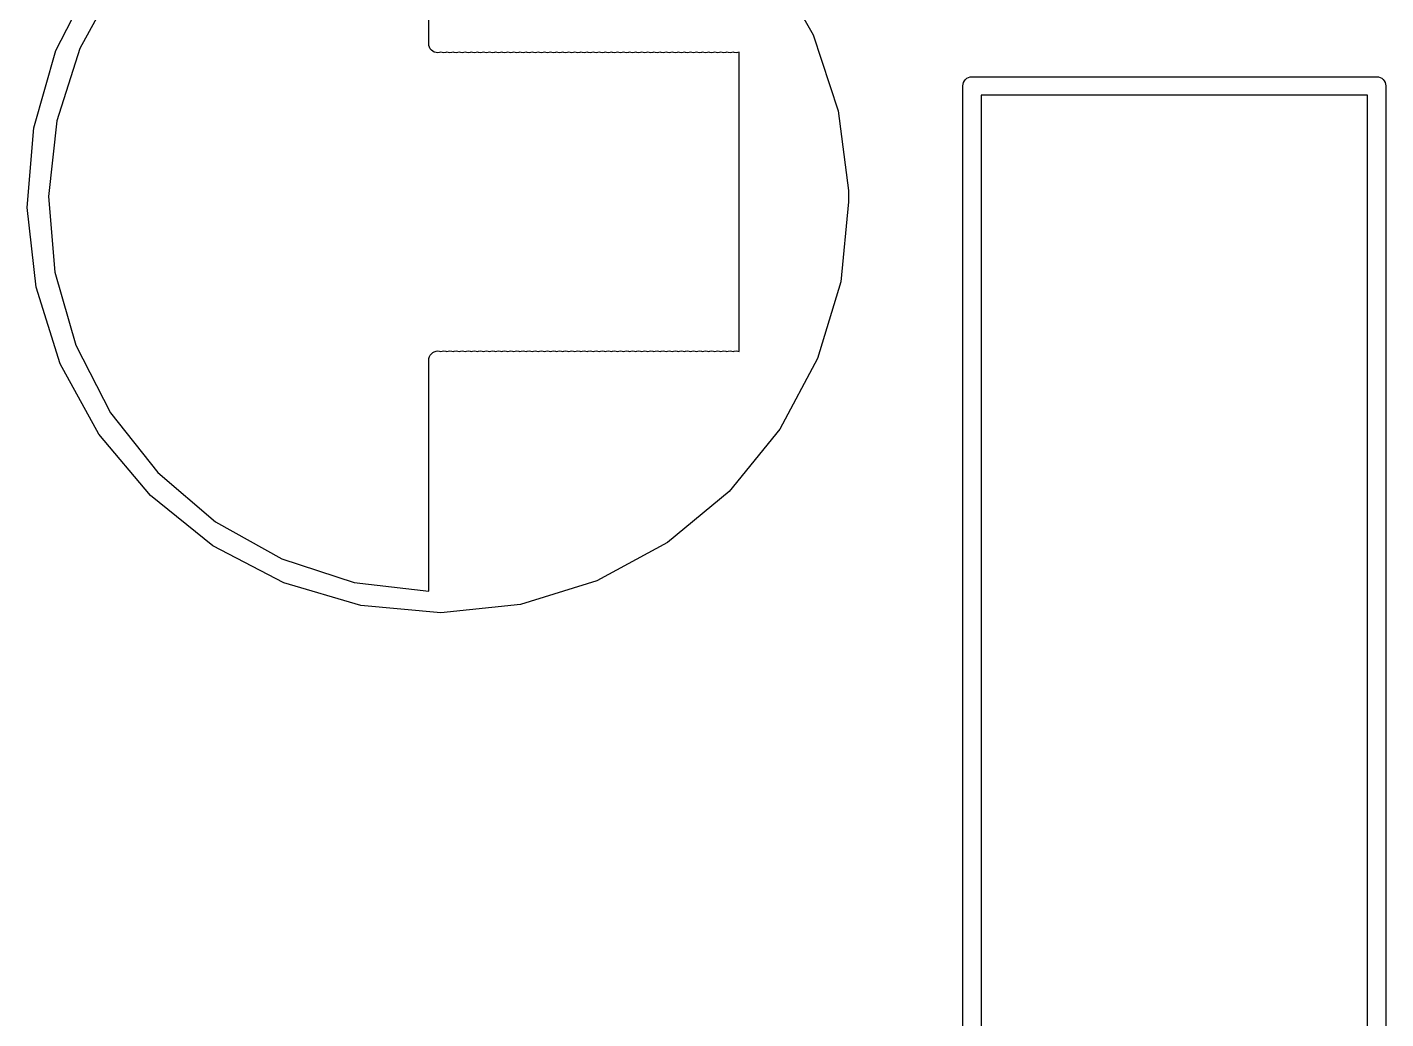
# Model space of a CAD drawing. Extents: x 37.5 to 124, y -108.8 to -35.9.
# Drawn here: x 89.74 to 98.67, y -57.44 to -50.92 of the extents above; entities that cross this region are included whole.
import ezdxf

# ---------------------------------------------------------------- set-up
doc = ezdxf.new("R2010")
doc.units = 0
doc.header["$MEASUREMENT"] = 0
doc.layers.add('BLACK', color=7, linetype='CONTINUOUS')

msp = doc.modelspace()

# ---------------------------------------------------------------- linework, layer by layer
at = {"layer": 'BLACK', "linetype": 'CONTINUOUS'}
for p, q in [((92.38, -51.0329), (92.38, -49.5171)), ((94.6463, -50.5136), (94.9066, -50.9718)), ((90.3277, -50.6237), (90.087, -51.0615)), ((89.9296, -51.0761), (90.1464, -50.6542)), ((94.9066, -50.9718), (95.0729, -51.4718)), ((89.7844, -51.5826), (89.9296, -51.0761)), ((90.087, -51.0615), (89.9359, -51.5377)), ((92.3809, -51.0418), (92.38, -51.0329)), ((92.3843, -51.0531), (92.3809, -51.0418)), ((92.3899, -51.0635), (92.3843, -51.0531)), ((92.3974, -51.0726), (92.3899, -51.0635)), ((92.4065, -51.0801), (92.3974, -51.0726)), ((92.4169, -51.0857), (92.4065, -51.0801)), ((92.4282, -51.0891), (92.4169, -51.0857)), ((92.44, -51.0903), (92.4282, -51.0891)), ((92.4518, -51.0891), (92.44, -51.0903)), ((92.46, -51.0866), (92.4518, -51.0891)), ((92.4682, -51.0891), (92.46, -51.0866)), ((92.48, -51.0903), (92.4682, -51.0891)), ((92.4918, -51.0891), (92.48, -51.0903)), ((92.5, -51.0866), (92.4918, -51.0891)), ((92.5082, -51.0891), (92.5, -51.0866)), ((92.52, -51.0903), (92.5082, -51.0891)), ((92.5318, -51.0891), (92.52, -51.0903)), ((92.54, -51.0866), (92.5318, -51.0891)), ((92.5482, -51.0891), (92.54, -51.0866)), ((92.56, -51.0903), (92.5482, -51.0891)), ((92.5718, -51.0891), (92.56, -51.0903)), ((92.58, -51.0866), (92.5718, -51.0891)), ((92.5882, -51.0891), (92.58, -51.0866)), ((92.6, -51.0903), (92.5882, -51.0891)), ((92.6118, -51.0891), (92.6, -51.0903)), ((92.62, -51.0866), (92.6118, -51.0891)), ((92.6282, -51.0891), (92.62, -51.0866)), ((92.64, -51.0903), (92.6282, -51.0891)), ((92.6518, -51.0891), (92.64, -51.0903)), ((92.66, -51.0866), (92.6518, -51.0891)), ((92.6682, -51.0891), (92.66, -51.0866)), ((92.68, -51.0903), (92.6682, -51.0891)), ((92.6918, -51.0891), (92.68, -51.0903)), ((92.7, -51.0866), (92.6918, -51.0891)), ((92.7082, -51.0891), (92.7, -51.0866)), ((92.72, -51.0903), (92.7082, -51.0891)), ((92.7318, -51.0891), (92.72, -51.0903)), ((92.74, -51.0866), (92.7318, -51.0891)), ((92.7482, -51.0891), (92.74, -51.0866)), ((92.76, -51.0903), (92.7482, -51.0891)), ((92.7718, -51.0891), (92.76, -51.0903)), ((92.78, -51.0866), (92.7718, -51.0891)), ((92.7882, -51.0891), (92.78, -51.0866)), ((92.8, -51.0903), (92.7882, -51.0891)), ((92.8118, -51.0891), (92.8, -51.0903)), ((92.82, -51.0866), (92.8118, -51.0891)), ((92.8282, -51.0891), (92.82, -51.0866)), ((92.84, -51.0903), (92.8282, -51.0891)), ((92.8518, -51.0891), (92.84, -51.0903)), ((92.86, -51.0866), (92.8518, -51.0891)), ((92.8682, -51.0891), (92.86, -51.0866)), ((92.88, -51.0903), (92.8682, -51.0891)), ((92.8918, -51.0891), (92.88, -51.0903)), ((92.9, -51.0866), (92.8918, -51.0891)), ((92.9082, -51.0891), (92.9, -51.0866)), ((92.92, -51.0903), (92.9082, -51.0891)), ((92.9318, -51.0891), (92.92, -51.0903)), ((92.94, -51.0866), (92.9318, -51.0891)), ((92.9482, -51.0891), (92.94, -51.0866)), ((92.96, -51.0903), (92.9482, -51.0891)), ((92.9718, -51.0891), (92.96, -51.0903)), ((92.98, -51.0866), (92.9718, -51.0891)), ((92.9882, -51.0891), (92.98, -51.0866)), ((93, -51.0903), (92.9882, -51.0891)), ((93.0118, -51.0891), (93, -51.0903)), ((93.02, -51.0866), (93.0118, -51.0891)), ((93.0282, -51.0891), (93.02, -51.0866)), ((93.04, -51.0903), (93.0282, -51.0891)), ((93.0518, -51.0891), (93.04, -51.0903)), ((93.06, -51.0866), (93.0518, -51.0891)), ((93.0682, -51.0891), (93.06, -51.0866)), ((93.08, -51.0903), (93.0682, -51.0891)), ((93.0918, -51.0891), (93.08, -51.0903)), ((93.1, -51.0866), (93.0918, -51.0891)), ((93.1082, -51.0891), (93.1, -51.0866)), ((93.12, -51.0903), (93.1082, -51.0891)), ((93.1318, -51.0891), (93.12, -51.0903)), ((93.1405, -51.0865), (93.1318, -51.0891)), ((93.1492, -51.0891), (93.1405, -51.0865)), ((93.161, -51.0903), (93.1492, -51.0891)), ((93.1728, -51.0891), (93.161, -51.0903)), ((93.181, -51.0866), (93.1728, -51.0891)), ((93.1892, -51.0891), (93.181, -51.0866)), ((93.201, -51.0903), (93.1892, -51.0891)), ((93.2128, -51.0891), (93.201, -51.0903)), ((93.221, -51.0866), (93.2128, -51.0891)), ((93.2292, -51.0891), (93.221, -51.0866)), ((93.241, -51.0903), (93.2292, -51.0891)), ((93.2528, -51.0891), (93.241, -51.0903)), ((93.261, -51.0866), (93.2528, -51.0891)), ((93.2692, -51.0891), (93.261, -51.0866)), ((93.281, -51.0903), (93.2692, -51.0891)), ((93.2928, -51.0891), (93.281, -51.0903)), ((93.301, -51.0866), (93.2928, -51.0891)), ((93.3092, -51.0891), (93.301, -51.0866)), ((93.321, -51.0903), (93.3092, -51.0891)), ((93.3328, -51.0891), (93.321, -51.0903)), ((93.341, -51.0866), (93.3328, -51.0891)), ((93.3492, -51.0891), (93.341, -51.0866)), ((93.361, -51.0903), (93.3492, -51.0891)), ((93.3728, -51.0891), (93.361, -51.0903)), ((93.381, -51.0866), (93.3728, -51.0891)), ((93.3892, -51.0891), (93.381, -51.0866)), ((93.401, -51.0903), (93.3892, -51.0891)), ((93.4128, -51.0891), (93.401, -51.0903)), ((93.421, -51.0866), (93.4128, -51.0891)), ((93.4292, -51.0891), (93.421, -51.0866)), ((93.441, -51.0903), (93.4292, -51.0891)), ((93.4528, -51.0891), (93.441, -51.0903)), ((93.461, -51.0866), (93.4528, -51.0891)), ((93.4692, -51.0891), (93.461, -51.0866)), ((93.481, -51.0903), (93.4692, -51.0891)), ((93.4928, -51.0891), (93.481, -51.0903)), ((93.501, -51.0866), (93.4928, -51.0891)), ((93.5092, -51.0891), (93.501, -51.0866)), ((93.521, -51.0903), (93.5092, -51.0891)), ((93.5328, -51.0891), (93.521, -51.0903)), ((93.541, -51.0866), (93.5328, -51.0891)), ((93.5492, -51.0891), (93.541, -51.0866)), ((93.561, -51.0903), (93.5492, -51.0891)), ((93.5728, -51.0891), (93.561, -51.0903)), ((93.581, -51.0866), (93.5728, -51.0891)), ((93.5892, -51.0891), (93.581, -51.0866)), ((93.601, -51.0903), (93.5892, -51.0891)), ((93.6128, -51.0891), (93.601, -51.0903)), ((93.621, -51.0866), (93.6128, -51.0891)), ((93.6292, -51.0891), (93.621, -51.0866)), ((93.641, -51.0903), (93.6292, -51.0891)), ((93.6528, -51.0891), (93.641, -51.0903)), ((93.661, -51.0866), (93.6528, -51.0891)), ((93.6692, -51.0891), (93.661, -51.0866)), ((93.681, -51.0903), (93.6692, -51.0891)), ((93.6928, -51.0891), (93.681, -51.0903)), ((93.701, -51.0866), (93.6928, -51.0891)), ((93.7092, -51.0891), (93.701, -51.0866)), ((93.721, -51.0903), (93.7092, -51.0891)), ((93.7328, -51.0891), (93.721, -51.0903)), ((93.741, -51.0866), (93.7328, -51.0891)), ((93.7492, -51.0891), (93.741, -51.0866)), ((93.761, -51.0903), (93.7492, -51.0891)), ((93.7728, -51.0891), (93.761, -51.0903)), ((93.781, -51.0866), (93.7728, -51.0891)), ((93.7892, -51.0891), (93.781, -51.0866)), ((93.801, -51.0903), (93.7892, -51.0891)), ((93.8128, -51.0891), (93.801, -51.0903)), ((93.821, -51.0866), (93.8128, -51.0891)), ((93.8292, -51.0891), (93.821, -51.0866)), ((93.841, -51.0903), (93.8292, -51.0891)), ((93.8528, -51.0891), (93.841, -51.0903)), ((93.861, -51.0866), (93.8528, -51.0891)), ((93.8692, -51.0891), (93.861, -51.0866)), ((93.881, -51.0903), (93.8692, -51.0891)), ((93.8928, -51.0891), (93.881, -51.0903)), ((93.901, -51.0866), (93.8928, -51.0891)), ((93.9092, -51.0891), (93.901, -51.0866)), ((93.921, -51.0903), (93.9092, -51.0891)), ((93.9328, -51.0891), (93.921, -51.0903)), ((93.941, -51.0866), (93.9328, -51.0891)), ((93.9492, -51.0891), (93.941, -51.0866)), ((93.961, -51.0903), (93.9492, -51.0891)), ((93.9728, -51.0891), (93.961, -51.0903)), ((93.981, -51.0866), (93.9728, -51.0891)), ((93.9892, -51.0891), (93.981, -51.0866)), ((94.001, -51.0903), (93.9892, -51.0891)), ((94.0128, -51.0891), (94.001, -51.0903)), ((94.021, -51.0866), (94.0128, -51.0891)), ((94.0292, -51.0891), (94.021, -51.0866)), ((94.041, -51.0903), (94.0292, -51.0891)), ((94.0528, -51.0891), (94.041, -51.0903)), ((94.061, -51.0866), (94.0528, -51.0891)), ((94.0692, -51.0891), (94.061, -51.0866)), ((94.081, -51.0903), (94.0692, -51.0891)), ((94.0928, -51.0891), (94.081, -51.0903)), ((94.101, -51.0866), (94.0928, -51.0891)), ((94.1092, -51.0891), (94.101, -51.0866)), ((94.121, -51.0903), (94.1092, -51.0891)), ((94.1328, -51.0891), (94.121, -51.0903)), ((94.141, -51.0866), (94.1328, -51.0891)), ((94.1492, -51.0891), (94.141, -51.0866)), ((94.161, -51.0903), (94.1492, -51.0891)), ((94.1728, -51.0891), (94.161, -51.0903)), ((94.181, -51.0866), (94.1728, -51.0891)), ((94.1892, -51.0891), (94.181, -51.0866)), ((94.201, -51.0903), (94.1892, -51.0891)), ((94.2128, -51.0891), (94.201, -51.0903)), ((94.221, -51.0866), (94.2128, -51.0891)), ((94.2292, -51.0891), (94.221, -51.0866)), ((94.241, -51.0903), (94.2292, -51.0891)), ((94.2528, -51.0891), (94.241, -51.0903)), ((94.261, -51.0866), (94.2528, -51.0891)), ((94.2692, -51.0891), (94.261, -51.0866)), ((94.281, -51.0903), (94.2692, -51.0891)), ((94.2928, -51.0891), (94.281, -51.0903)), ((94.301, -51.0866), (94.2928, -51.0891)), ((94.3092, -51.0891), (94.301, -51.0866)), ((94.321, -51.0903), (94.3092, -51.0891)), ((94.3328, -51.0891), (94.321, -51.0903)), ((94.341, -51.0866), (94.3328, -51.0891)), ((94.3492, -51.0891), (94.341, -51.0866)), ((94.361, -51.0903), (94.3492, -51.0891)), ((94.3728, -51.0891), (94.361, -51.0903)), ((94.381, -51.0866), (94.3728, -51.0891)), ((94.3892, -51.0891), (94.381, -51.0866)), ((94.401, -51.0903), (94.3892, -51.0891)), ((94.4128, -51.0891), (94.401, -51.0903)), ((94.421, -51.0866), (94.4128, -51.0891)), ((94.421, -53.0534), (94.421, -51.0866)), ((95.9019, -51.2745), (95.9094, -51.2654)), ((95.9094, -51.2654), (95.9185, -51.2579)), ((95.9185, -51.2579), (95.9289, -51.2523)), ((95.9289, -51.2523), (95.9402, -51.2489)), ((95.9402, -51.2489), (95.9491, -51.248)), ((95.9491, -51.248), (95.952, -51.2477)), ((95.952, -51.2477), (95.9549, -51.248)), ((95.9549, -51.248), (98.6091, -51.248)), ((98.6091, -51.248), (98.612, -51.2477)), ((98.612, -51.2477), (98.6149, -51.248)), ((98.6149, -51.248), (98.6149, -51.248)), ((98.6149, -51.248), (98.6238, -51.2489)), ((98.6238, -51.2489), (98.6351, -51.2523)), ((98.6351, -51.2523), (98.6455, -51.2579)), ((98.6455, -51.2579), (98.6546, -51.2654)), ((98.6546, -51.2654), (98.6621, -51.2745)), ((95.8917, -51.308), (95.8929, -51.2962)), ((95.892, -51.3109), (95.8917, -51.308)), ((95.892, -64.065), (95.892, -51.3109)), ((95.8929, -51.2962), (95.8963, -51.2849)), ((95.8963, -51.2849), (95.9019, -51.2745)), ((98.6621, -51.2745), (98.6677, -51.2849)), ((98.6677, -51.2849), (98.6711, -51.2962)), ((98.6711, -51.2962), (98.6723, -51.308)), ((98.6723, -51.308), (98.672, -51.3109)), ((98.672, -51.3109), (98.672, -63.9611)), ((96.012, -51.368), (96.012, -64.008)), ((98.552, -51.368), (96.012, -51.368)), ((98.552, -63.9611), (98.552, -51.368)), ((95.0729, -51.4718), (95.1389, -51.9946)), ((89.7403, -52.1077), (89.7844, -51.5826)), ((89.9359, -51.5377), (89.8802, -52.0343)), ((89.8802, -52.0343), (89.9221, -52.5321)), ((95.14, -52.07), (95.0886, -52.5944)), ((95.1389, -51.9946), (95.14, -52.07)), ((89.799, -52.6314), (89.7403, -52.1077)), ((89.9221, -52.5321), (90.0598, -53.0124)), ((95.0886, -52.5944), (94.9363, -53.0989)), ((89.9583, -53.1336), (89.799, -52.6314)), ((90.0598, -53.0124), (90.2881, -53.4568)), ((92.4065, -53.0599), (92.4169, -53.0543)), ((92.4169, -53.0543), (92.4282, -53.0509)), ((92.4282, -53.0509), (92.44, -53.0497)), ((92.44, -53.0497), (92.4518, -53.0509)), ((92.4518, -53.0509), (92.46, -53.0534)), ((92.46, -53.0534), (92.4682, -53.0509)), ((92.4682, -53.0509), (92.48, -53.0497)), ((92.48, -53.0497), (92.4918, -53.0509)), ((92.4918, -53.0509), (92.5, -53.0534)), ((92.5, -53.0534), (92.5082, -53.0509)), ((92.5082, -53.0509), (92.52, -53.0497)), ((92.52, -53.0497), (92.5318, -53.0509)), ((92.5318, -53.0509), (92.54, -53.0534)), ((92.54, -53.0534), (92.5482, -53.0509)), ((92.5482, -53.0509), (92.56, -53.0497)), ((92.56, -53.0497), (92.5718, -53.0509)), ((92.5718, -53.0509), (92.58, -53.0534)), ((92.58, -53.0534), (92.5882, -53.0509)), ((92.5882, -53.0509), (92.6, -53.0497)), ((92.6, -53.0497), (92.6118, -53.0509)), ((92.6118, -53.0509), (92.62, -53.0534)), ((92.62, -53.0534), (92.6282, -53.0509)), ((92.6282, -53.0509), (92.64, -53.0497)), ((92.64, -53.0497), (92.6518, -53.0509)), ((92.6518, -53.0509), (92.66, -53.0534)), ((92.66, -53.0534), (92.6682, -53.0509)), ((92.6682, -53.0509), (92.68, -53.0497)), ((92.68, -53.0497), (92.6918, -53.0509)), ((92.6918, -53.0509), (92.7, -53.0534)), ((92.7, -53.0534), (92.7082, -53.0509)), ((92.7082, -53.0509), (92.72, -53.0497)), ((92.72, -53.0497), (92.7318, -53.0509)), ((92.7318, -53.0509), (92.74, -53.0534)), ((92.74, -53.0534), (92.7482, -53.0509)), ((92.7482, -53.0509), (92.76, -53.0497)), ((92.76, -53.0497), (92.7718, -53.0509)), ((92.7718, -53.0509), (92.78, -53.0534)), ((92.78, -53.0534), (92.7882, -53.0509)), ((92.7882, -53.0509), (92.8, -53.0497)), ((92.8, -53.0497), (92.8118, -53.0509)), ((92.8118, -53.0509), (92.82, -53.0534)), ((92.82, -53.0534), (92.8282, -53.0509)), ((92.8282, -53.0509), (92.84, -53.0497)), ((92.84, -53.0497), (92.8518, -53.0509)), ((92.8518, -53.0509), (92.86, -53.0534)), ((92.86, -53.0534), (92.8682, -53.0509)), ((92.8682, -53.0509), (92.88, -53.0497)), ((92.88, -53.0497), (92.8918, -53.0509)), ((92.8918, -53.0509), (92.9, -53.0534)), ((92.9, -53.0534), (92.9082, -53.0509)), ((92.9082, -53.0509), (92.92, -53.0497)), ((92.92, -53.0497), (92.9318, -53.0509)), ((92.9318, -53.0509), (92.94, -53.0534)), ((92.94, -53.0534), (92.9482, -53.0509)), ((92.9482, -53.0509), (92.96, -53.0497)), ((92.96, -53.0497), (92.9718, -53.0509)), ((92.9718, -53.0509), (92.98, -53.0534)), ((92.98, -53.0534), (92.9882, -53.0509)), ((92.9882, -53.0509), (93, -53.0497)), ((93, -53.0497), (93.0118, -53.0509)), ((93.0118, -53.0509), (93.02, -53.0534)), ((93.02, -53.0534), (93.0282, -53.0509)), ((93.0282, -53.0509), (93.04, -53.0497)), ((93.04, -53.0497), (93.0518, -53.0509)), ((93.0518, -53.0509), (93.06, -53.0534)), ((93.06, -53.0534), (93.0682, -53.0509)), ((93.0682, -53.0509), (93.08, -53.0497)), ((93.08, -53.0497), (93.0918, -53.0509)), ((93.0918, -53.0509), (93.1, -53.0534)), ((93.1, -53.0534), (93.1082, -53.0509)), ((93.1082, -53.0509), (93.12, -53.0497)), ((93.12, -53.0497), (93.1318, -53.0509)), ((93.1318, -53.0509), (93.1405, -53.0535)), ((93.1405, -53.0535), (93.1492, -53.0509)), ((93.1492, -53.0509), (93.161, -53.0497)), ((93.161, -53.0497), (93.1728, -53.0509)), ((93.1728, -53.0509), (93.181, -53.0534)), ((93.181, -53.0534), (93.1892, -53.0509)), ((93.1892, -53.0509), (93.201, -53.0497)), ((93.201, -53.0497), (93.2128, -53.0509)), ((93.2128, -53.0509), (93.221, -53.0534)), ((93.221, -53.0534), (93.2292, -53.0509)), ((93.2292, -53.0509), (93.241, -53.0497)), ((93.241, -53.0497), (93.2528, -53.0509)), ((93.2528, -53.0509), (93.261, -53.0534)), ((93.261, -53.0534), (93.2692, -53.0509)), ((93.2692, -53.0509), (93.281, -53.0497)), ((93.281, -53.0497), (93.2928, -53.0509)), ((93.2928, -53.0509), (93.301, -53.0534)), ((93.301, -53.0534), (93.3092, -53.0509)), ((93.3092, -53.0509), (93.321, -53.0497)), ((93.321, -53.0497), (93.3328, -53.0509)), ((93.3328, -53.0509), (93.341, -53.0534)), ((93.341, -53.0534), (93.3492, -53.0509)), ((93.3492, -53.0509), (93.361, -53.0497)), ((93.361, -53.0497), (93.3728, -53.0509)), ((93.3728, -53.0509), (93.381, -53.0534)), ((93.381, -53.0534), (93.3892, -53.0509)), ((93.3892, -53.0509), (93.401, -53.0497)), ((93.401, -53.0497), (93.4128, -53.0509)), ((93.4128, -53.0509), (93.421, -53.0534)), ((93.421, -53.0534), (93.4292, -53.0509)), ((93.4292, -53.0509), (93.441, -53.0497)), ((93.441, -53.0497), (93.4528, -53.0509)), ((93.4528, -53.0509), (93.461, -53.0534)), ((93.461, -53.0534), (93.4692, -53.0509)), ((93.4692, -53.0509), (93.481, -53.0497)), ((93.481, -53.0497), (93.4928, -53.0509)), ((93.4928, -53.0509), (93.501, -53.0534)), ((93.501, -53.0534), (93.5092, -53.0509)), ((93.5092, -53.0509), (93.521, -53.0497)), ((93.521, -53.0497), (93.5328, -53.0509)), ((93.5328, -53.0509), (93.541, -53.0534)), ((93.541, -53.0534), (93.5492, -53.0509)), ((93.5492, -53.0509), (93.561, -53.0497)), ((93.561, -53.0497), (93.5728, -53.0509)), ((93.5728, -53.0509), (93.581, -53.0534)), ((93.581, -53.0534), (93.5892, -53.0509)), ((93.5892, -53.0509), (93.601, -53.0497)), ((93.601, -53.0497), (93.6128, -53.0509)), ((93.6128, -53.0509), (93.621, -53.0534)), ((93.621, -53.0534), (93.6292, -53.0509)), ((93.6292, -53.0509), (93.641, -53.0497)), ((93.641, -53.0497), (93.6528, -53.0509)), ((93.6528, -53.0509), (93.661, -53.0534)), ((93.661, -53.0534), (93.6692, -53.0509)), ((93.6692, -53.0509), (93.681, -53.0497)), ((93.681, -53.0497), (93.6928, -53.0509)), ((93.6928, -53.0509), (93.701, -53.0534)), ((93.701, -53.0534), (93.7092, -53.0509)), ((93.7092, -53.0509), (93.721, -53.0497)), ((93.721, -53.0497), (93.7328, -53.0509)), ((93.7328, -53.0509), (93.741, -53.0534)), ((93.741, -53.0534), (93.7492, -53.0509)), ((93.7492, -53.0509), (93.761, -53.0497)), ((93.761, -53.0497), (93.7728, -53.0509)), ((93.7728, -53.0509), (93.781, -53.0534)), ((93.781, -53.0534), (93.7892, -53.0509)), ((93.7892, -53.0509), (93.801, -53.0497)), ((93.801, -53.0497), (93.8128, -53.0509)), ((93.8128, -53.0509), (93.821, -53.0534)), ((93.821, -53.0534), (93.8292, -53.0509)), ((93.8292, -53.0509), (93.841, -53.0497)), ((93.841, -53.0497), (93.8528, -53.0509)), ((93.8528, -53.0509), (93.861, -53.0534)), ((93.861, -53.0534), (93.8692, -53.0509)), ((93.8692, -53.0509), (93.881, -53.0497)), ((93.881, -53.0497), (93.8928, -53.0509)), ((93.8928, -53.0509), (93.901, -53.0534)), ((93.901, -53.0534), (93.9092, -53.0509)), ((93.9092, -53.0509), (93.921, -53.0497)), ((93.921, -53.0497), (93.9328, -53.0509)), ((93.9328, -53.0509), (93.941, -53.0534)), ((93.941, -53.0534), (93.9492, -53.0509)), ((93.9492, -53.0509), (93.961, -53.0497)), ((93.961, -53.0497), (93.9728, -53.0509)), ((93.9728, -53.0509), (93.981, -53.0534)), ((93.981, -53.0534), (93.9892, -53.0509)), ((93.9892, -53.0509), (94.001, -53.0497)), ((94.001, -53.0497), (94.0128, -53.0509)), ((94.0128, -53.0509), (94.021, -53.0534)), ((94.021, -53.0534), (94.0292, -53.0509)), ((94.0292, -53.0509), (94.041, -53.0497)), ((94.041, -53.0497), (94.0528, -53.0509)), ((94.0528, -53.0509), (94.061, -53.0534)), ((94.061, -53.0534), (94.0692, -53.0509)), ((94.0692, -53.0509), (94.081, -53.0497)), ((94.081, -53.0497), (94.0928, -53.0509)), ((94.0928, -53.0509), (94.101, -53.0534)), ((94.101, -53.0534), (94.1092, -53.0509)), ((94.1092, -53.0509), (94.121, -53.0497)), ((94.121, -53.0497), (94.1328, -53.0509)), ((94.1328, -53.0509), (94.141, -53.0534)), ((94.141, -53.0534), (94.1492, -53.0509)), ((94.1492, -53.0509), (94.161, -53.0497)), ((94.161, -53.0497), (94.1728, -53.0509)), ((94.1728, -53.0509), (94.181, -53.0534)), ((94.181, -53.0534), (94.1892, -53.0509)), ((94.1892, -53.0509), (94.201, -53.0497)), ((94.201, -53.0497), (94.2128, -53.0509)), ((94.2128, -53.0509), (94.221, -53.0534)), ((94.221, -53.0534), (94.2292, -53.0509)), ((94.2292, -53.0509), (94.241, -53.0497)), ((94.241, -53.0497), (94.2528, -53.0509)), ((94.2528, -53.0509), (94.261, -53.0534)), ((94.261, -53.0534), (94.2692, -53.0509)), ((94.2692, -53.0509), (94.281, -53.0497)), ((94.281, -53.0497), (94.2928, -53.0509)), ((94.2928, -53.0509), (94.301, -53.0534)), ((94.301, -53.0534), (94.3092, -53.0509)), ((94.3092, -53.0509), (94.321, -53.0497)), ((94.321, -53.0497), (94.3328, -53.0509)), ((94.3328, -53.0509), (94.341, -53.0534)), ((94.341, -53.0534), (94.3492, -53.0509)), ((94.3492, -53.0509), (94.361, -53.0497)), ((94.361, -53.0497), (94.3728, -53.0509)), ((94.3728, -53.0509), (94.381, -53.0534)), ((94.381, -53.0534), (94.3892, -53.0509)), ((94.3892, -53.0509), (94.401, -53.0497)), ((94.401, -53.0497), (94.4128, -53.0509)), ((94.4128, -53.0509), (94.421, -53.0534)), ((94.421, -53.0534), (94.421, -53.0534)), ((90.2122, -53.5954), (89.9583, -53.1336)), ((92.38, -53.1071), (92.3809, -53.0982)), ((92.38, -54.6287), (92.38, -53.1071)), ((92.3809, -53.0982), (92.3843, -53.0869)), ((92.3843, -53.0869), (92.3899, -53.0765)), ((92.3899, -53.0765), (92.3974, -53.0674)), ((92.3974, -53.0674), (92.4065, -53.0599)), ((94.9363, -53.0989), (94.6889, -53.5642)), ((90.2881, -53.4568), (90.5985, -53.8483)), ((94.6889, -53.5642), (94.3558, -53.9725)), ((90.5509, -53.9991), (90.2122, -53.5954)), ((90.5985, -53.8483), (90.979, -54.1721)), ((90.9616, -54.3293), (90.5509, -53.9991)), ((94.3558, -53.9725), (93.9498, -54.3084)), ((90.979, -54.1721), (91.4151, -54.4159)), ((91.4286, -54.5734), (90.9616, -54.3293)), ((93.9498, -54.3084), (93.4863, -54.559)), ((91.4151, -54.4159), (91.8903, -54.5703)), ((91.9341, -54.7222), (91.4286, -54.5734)), ((91.8903, -54.5703), (92.38, -54.6287)), ((93.4863, -54.559), (92.9829, -54.7149)), ((92.4588, -54.7699), (91.9341, -54.7222)), ((92.9829, -54.7149), (92.4588, -54.7699))]:
    msp.add_line(p, q, dxfattribs=at)

doc.saveas('drawing.dxf')
